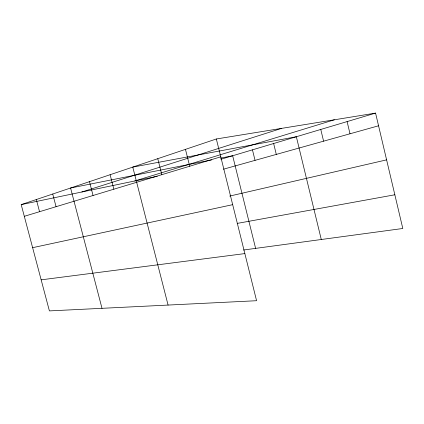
<?xml version="1.0" encoding="UTF-8"?>
<svg xmlns="http://www.w3.org/2000/svg" width="424" height="424" viewBox="0 0 424 424"><rect width="100%" height="100%" fill="white"/><g stroke="black" fill="none" stroke-linecap="round" stroke-linejoin="round"><path stroke-width="0.64" d="M216.335 138.982L256.584 300.717L49.401 310.903L21.2 204.622L216.335 138.982L375.569 113.097L402.8 228.488L243.546 250.012M81.864 191.993L281.584 128.377M134.811 180.969L334.335 119.801M24.301 216.309L220.777 156.827M220.957 159.239L375.569 113.097M223.437 169.208L378.563 125.79M229.707 196.073L386.603 159.864M32.627 247.68L232.681 204.67M21.2 204.622L157.24 176.299M211.56 159.949L70.58 188.012L101.998 308.317M220.544 158.157L232.654 155.746L255.619 248.379M237.191 223.411L394.845 194.78M41.16 279.84L244.855 253.589M52.735 194.017L56.063 206.689M36.331 199.534L39.543 211.693M89.464 181.663L93.057 195.491M110.113 174.714L113.844 189.199M168.079 305.068L132.776 167.093L296.349 136.74L321.281 239.507M157.765 158.687L161.825 174.677M185.463 149.365L189.708 166.234M252.455 149.842L255.041 160.362M273.634 143.519L276.3 154.41M320.772 129.453L323.591 141.176M347.102 121.593L350.007 133.783"/></g></svg>
